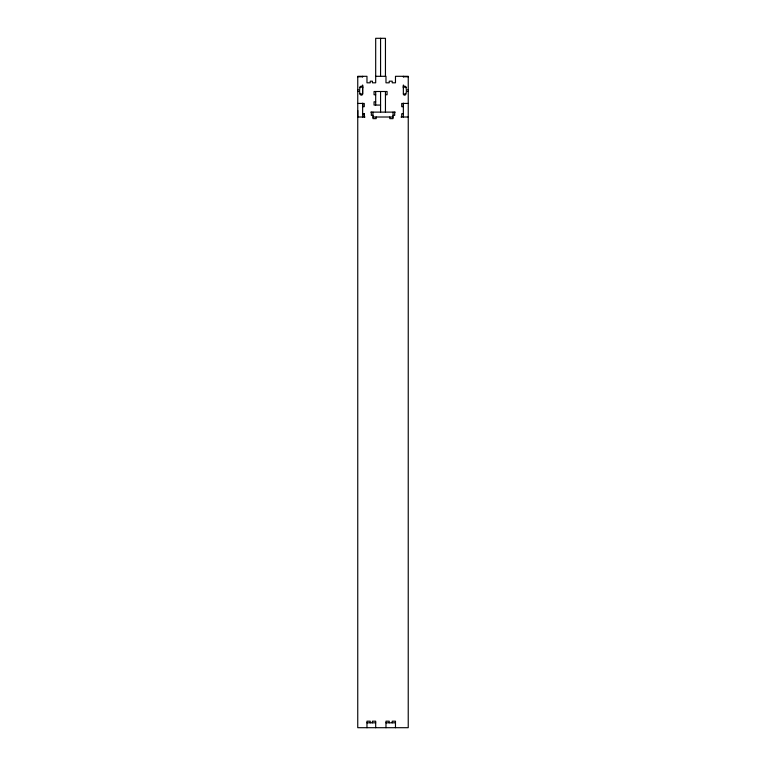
<?xml version="1.0" encoding="UTF-8"?>
<svg xmlns="http://www.w3.org/2000/svg" width="766" height="766" viewBox="0 0 766 766"><rect width="100%" height="100%" fill="white"/><g stroke="black" fill="none" stroke-linecap="round" stroke-linejoin="round"><path stroke-width="1.15" d="M357.751 110.496L357.751 117.007L364.999 117.007M403.347 86.951C406.497 83.092 406.995 92.562 405.788 93.94A1.226 1.226 0 0 1 404.563 95.166A1.226 1.226 0 0 1 403.347 93.94L403.366 84.988M375.685 76.303L385.978 76.303L385.978 82.814L389.233 82.814L389.233 81.186L392.221 81.186L392.221 82.814L395.476 82.814L395.476 76.303L408.249 76.303L408.23 727.7L357.751 727.7L357.751 76.303L366.971 76.303L366.971 82.814L370.227 82.814L370.227 81.186L372.429 81.186L372.429 82.814L375.685 82.814L375.685 38.3L385.451 38.3L385.451 76.303M357.751 76.763L362.634 76.763M403.366 76.763L408.249 76.763M359.704 87.152L362.634 87.152L362.634 93.94A1.226 1.226 0 0 1 361.408 95.166A1.226 1.226 0 0 1 360.192 93.94C358.976 92.562 359.484 83.092 362.634 86.951M403.366 87.152L406.296 87.152M357.751 89.871L358.354 89.871M407.646 89.871L408.249 89.871M357.751 91.499L358.354 91.499M407.646 91.499L408.249 91.499M359.704 93.94L362.634 93.94L362.634 84.988M403.366 93.94L405.808 93.94M375.685 94.754L374.057 94.754L374.057 91.499L387.079 91.499L387.079 94.754L385.451 94.754M375.685 101.811L374.057 101.811L374.057 105.066L380.568 105.066M357.751 103.439L364.262 103.439L364.262 106.694L362.634 106.694M408.249 103.439L401.719 103.439L401.719 106.694L403.347 106.694M370.782 112.123L395.218 112.123M362.634 113.751L364.31 113.751L364.31 117.007M403.395 113.751L401.719 113.751L401.719 117.007M372.985 115.379L371.328 115.379L371.357 112.123M393.044 115.379L394.691 115.379L394.672 112.123M372.956 117.007L393.063 117.007M401.001 117.007L408.249 117.007M366.971 722.817L375.685 722.817M385.978 722.817L395.476 722.817M403.395 85.658L403.395 88.004M403.395 103.219L403.395 106.733M403.366 76.303L403.366 76.954M403.366 103.439L403.356 117.007M395.476 727.7L395.476 721.189L392.221 721.189L392.221 722.817M393.044 112.123L393.044 118.644L389.789 118.644L389.789 117.007M389.233 722.817L389.233 721.189L385.978 721.189L385.978 727.7M385.451 91.499L385.451 112.123M380.568 38.3L380.568 76.303M380.568 91.499L380.568 112.123M376.211 117.007L376.211 118.644L372.956 118.644L372.956 112.123M375.685 91.499L375.685 105.066M375.685 727.7L375.685 721.189L372.429 721.189L372.429 722.817M370.227 722.817L370.227 721.189L366.971 721.189L366.971 727.7M364.262 113.751L364.262 117.007M362.682 85.658L362.682 88.004M362.682 103.219L362.682 106.733M362.634 76.303L362.634 76.954M362.634 103.439L362.644 117.007"/></g></svg>
